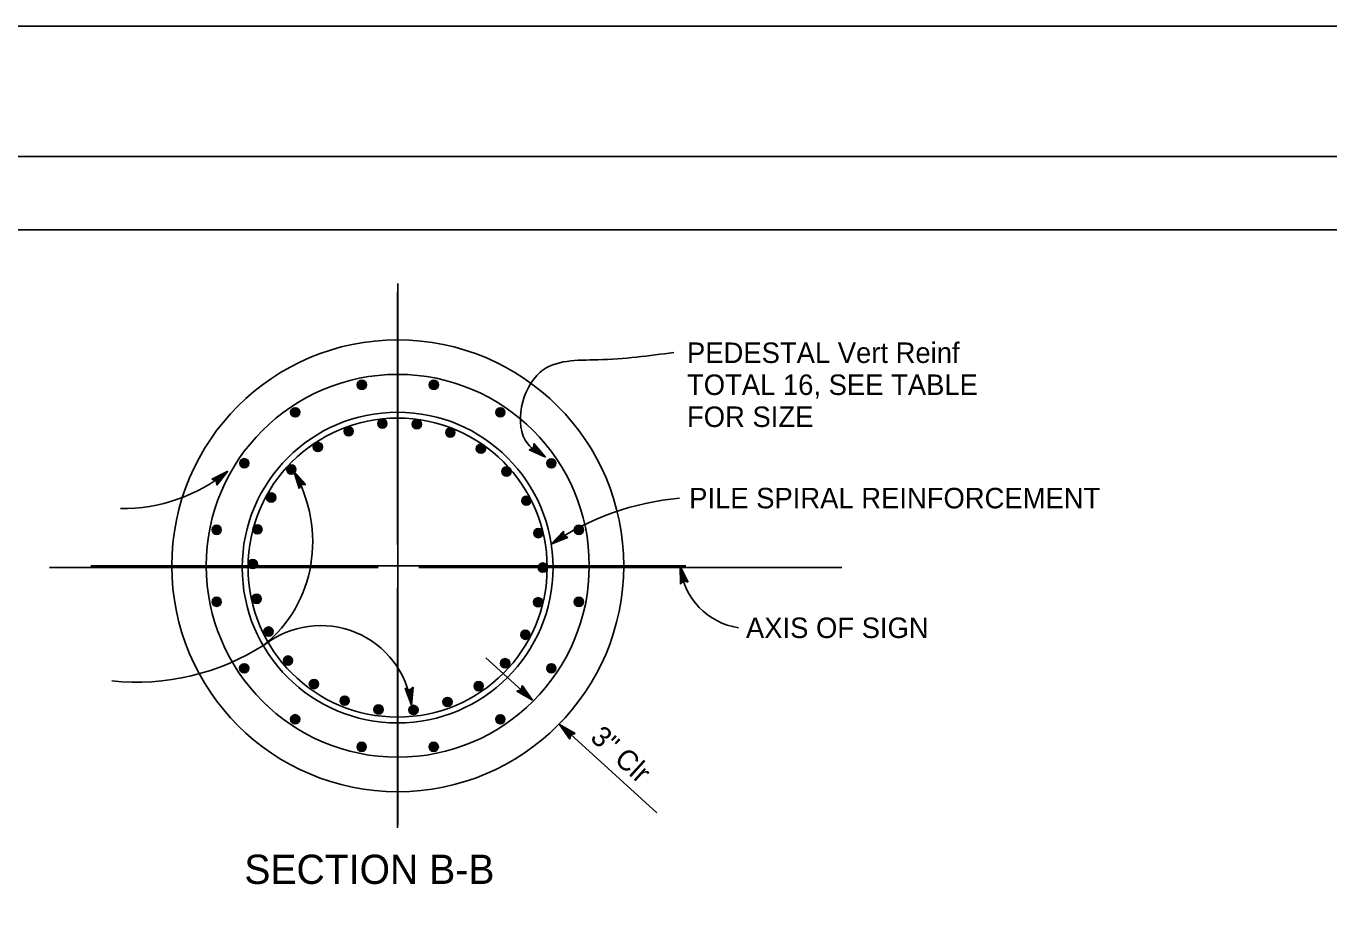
# Model space of a CAD drawing. Extents: x -894 to 866, y -476 to 714.
# Drawn here: x -544.6 to -99.5, y 410.8 to 713.6 of the extents above; entities that cross this region are included whole.
import ezdxf

# ---------------------------------------------------------------- set-up
doc = ezdxf.new("R2010")
doc.units = 0
for name, color, linetype in [('10 Sheet Format', 7, 'Continuous'), ('56 Stage 3 Anno', 7, 'Continuous'), ('57 Undefined', 7, 'Continuous'), ('60 Nongeo Data', 7, 'Continuous')]:
    doc.layers.add(name, color=color, linetype=linetype)

msp = doc.modelspace()

# ---------------------------------------------------------------- linework, layer by layer
at = {"layer": '10 Sheet Format'}
for p, q in [((-863.46, 668.96), (836.55, 668.96)), ((-813.45, 643.96), (811.55, 643.96))]:
    msp.add_line(p, q, dxfattribs=at)
for points in [[(-894.04, 713.55), (865.96, 713.55), (865.96, -476.45), (-894.04, -476.45)], [(-863.46, -431.04), (836.55, -431.04), (836.55, 668.96), (-863.46, 668.96)]]:
    msp.add_lwpolyline(points, close=True, dxfattribs=at)
at = {"layer": '56 Stage 3 Anno'}
for p, q in [((-417.63, 622.65), (-417.63, 536.25)), ((-371.26, 569.34), (-371.08, 570.89)), ((-371.16, 570.05), (-369.33, 567.86)), ((-371.13, 570.48), (-368.23, 567.02)), ((-371.08, 570.89), (-371.08, 570.89)), ((-371.08, 570.89), (-367.13, 566.18)), ((-372.71, 568.77), (-371.26, 569.34)), ((-367.13, 566.18), (-372.71, 568.77)), ((-372.71, 568.77), (-372.71, 568.77)), ((-368.24, 567.03), (-372.3, 568.92)), ((-369.33, 567.86), (-371.95, 569.08)), ((-370.42, 568.7), (-371.55, 569.23)), ((-371.23, 569.67), (-370.42, 568.7)), ((-367.13, 566.18), (-367.13, 566.18)), ((-481.09, 558.68), (-475.58, 561.42)), ((-475.58, 561.42), (-479.41, 556.6)), ((-475.58, 561.42), (-475.58, 561.42)), ((-451.28, 555.55), (-453.11, 561.42)), ((-453.11, 561.42), (-453.11, 561.42)), ((-453.11, 561.42), (-448.96, 556.88)), ((-479.62, 558.14), (-481.09, 558.68)), ((-481.09, 558.68), (-481.09, 558.68)), ((-480.7, 558.54), (-476.66, 560.55)), ((-480.29, 558.41), (-477.73, 559.68)), ((-479.93, 558.25), (-478.81, 558.81)), ((-479.41, 556.6), (-479.62, 558.14)), ((-478.81, 558.81), (-479.58, 557.84)), ((-477.73, 559.68), (-479.53, 557.41)), ((-476.66, 560.54), (-479.45, 557.03)), ((-479.41, 556.6), (-479.41, 556.6)), ((-451.08, 555.92), (-452.42, 560.22)), ((-452.41, 560.22), (-449.39, 556.91)), ((-450.88, 556.3), (-451.73, 559.02)), ((-451.73, 559.02), (-449.78, 556.89)), ((-450.51, 556.91), (-451.28, 555.55)), ((-450.67, 556.62), (-451.04, 557.83)), ((-451.04, 557.83), (-450.21, 556.91)), ((-448.96, 556.88), (-450.51, 556.91)), ((-448.96, 556.88), (-448.96, 556.88)), ((-451.28, 555.55), (-451.28, 555.55)), ((-365.19, 536.47), (-360.98, 540.95)), ((-359.48, 538.75), (-365.19, 536.47)), ((-359.86, 538.92), (-364.05, 537.25)), ((-364.04, 537.26), (-360.97, 540.52)), ((-362.9, 538.03), (-360.93, 540.14)), ((-360.25, 539.09), (-362.9, 538.03)), ((-361.76, 538.81), (-360.92, 539.71)), ((-360.59, 539.27), (-361.76, 538.81)), ((-360.98, 540.95), (-360.98, 540.95)), ((-360.98, 540.95), (-360.89, 539.4)), ((-360.89, 539.4), (-359.48, 538.75)), ((-359.48, 538.75), (-359.48, 538.75)), ((-365.19, 536.47), (-365.19, 536.47)), ((-536.58, 528.49), (-424.25, 528.49)), ((-410.37, 528.49), (-265.91, 528.49)), ((-321.03, 522.85), (-321.08, 529)), ((-321.08, 529), (-321.08, 529)), ((-321.08, 529), (-318.43, 523.46)), ((-320.73, 523.14), (-320.77, 527.65)), ((-320.76, 527.64), (-318.83, 523.6)), ((-320.43, 523.45), (-320.46, 526.31)), ((-320.46, 526.31), (-319.21, 523.7)), ((-417.63, 521.59), (-417.63, 439.59)), ((-319.9, 523.93), (-321.03, 522.85)), ((-321.03, 522.85), (-321.03, 522.85)), ((-320.13, 523.7), (-320.15, 524.96)), ((-320.15, 524.96), (-319.61, 523.85)), ((-318.43, 523.46), (-319.9, 523.93)), ((-318.43, 523.46), (-318.43, 523.46)), ((-387.49, 497.67), (-371.59, 483.22)), ((-412.92, 481.47), (-415.01, 487.25)), ((-415.01, 487.25), (-415.01, 487.25)), ((-415.01, 487.25), (-413.59, 486.63)), ((-413.1, 482.85), (-414.63, 487.06)), ((-413.27, 484.21), (-414.26, 486.93)), ((-413.45, 485.58), (-413.87, 486.75)), ((-413.59, 486.63), (-412.36, 487.6)), ((-413.34, 486.84), (-413.45, 485.58)), ((-413.02, 487.06), (-413.27, 484.21)), ((-412.69, 487.33), (-413.1, 482.84)), ((-412.36, 487.6), (-412.92, 481.47)), ((-412.36, 487.6), (-412.36, 487.6)), ((-376.93, 486.27), (-375.44, 486.72)), ((-371.59, 483.22), (-376.93, 486.27)), ((-376.93, 486.27), (-376.93, 486.27)), ((-372.63, 484.15), (-376.51, 486.38)), ((-373.64, 485.08), (-376.15, 486.52)), ((-374.66, 486.01), (-375.73, 486.62)), ((-375.44, 486.72), (-375.13, 488.25)), ((-375.38, 487.04), (-374.66, 486.01)), ((-375.28, 487.41), (-373.64, 485.08)), ((-375.21, 487.84), (-372.62, 484.15)), ((-375.13, 488.25), (-375.13, 488.25)), ((-375.13, 488.25), (-371.59, 483.22)), ((-412.92, 481.47), (-412.92, 481.47)), ((-371.59, 483.22), (-371.59, 483.22)), ((-362.32, 474.95), (-329.06, 444.7)), ((-358.78, 469.8), (-362.28, 474.86)), ((-362.28, 474.86), (-362.28, 474.86)), ((-362.28, 474.86), (-356.97, 471.77)), ((-358.7, 470.21), (-361.27, 473.92)), ((-361.25, 473.92), (-357.39, 471.66)), ((-358.63, 470.63), (-360.25, 472.98)), ((-360.25, 472.98), (-357.75, 471.53)), ((-358.52, 471.01), (-359.24, 472.04)), ((-359.24, 472.04), (-358.17, 471.42)), ((-358.46, 471.33), (-358.78, 469.8)), ((-358.78, 469.8), (-358.78, 469.8)), ((-356.97, 471.77), (-358.46, 471.33)), ((-356.97, 471.77), (-356.97, 471.77))]:
    msp.add_line(p, q, dxfattribs=at)
for points in [[(-417.58, 625.52), (-417.58, 440.48)], [(-319.2, 529.1), (-522.43, 529.1)]]:
    msp.add_lwpolyline(points, dxfattribs=at)
for centre, radius, start, end in [((-511.59, 605.84), 57.18, 269.2965, 309.025), ((-312.97, 460.08), 92.53, 95.1773, 124.3572), ((-297.47, 531.42), 23.8, 187.1036, 260.9542), ((-443.92, 477.42), 31.27, 7.4375, 127.7865), ((-506.8, 570.27), 80.95, 264.0026, 302.6849)]:
    msp.add_arc(centre, radius, start, end, dxfattribs=at)
msp.add_ellipse((-492.68, 538.91), major_axis=(-26.37, 39.16), ratio=0.964125, start_param=3.22661, end_param=4.63961, dxfattribs=at)
msp.add_spline([(-367.13, 566.18), (-373.19, 570.81), (-368.89, 595.27), (-349.28, 599.5), (-323.27, 602)], degree=3, dxfattribs=at)
at = {"layer": '60 Nongeo Data'}
for centre, radius in [((-417.58, 529.1), 77.21), ((-417.58, 529.1), 65.41), ((-429.87, 590.96), 1.57), ((-429.87, 590.96), 1.38), ((-429.87, 590.96), 1.19), ((-429.87, 590.96), 1), ((-405.26, 590.95), 1.57), ((-405.26, 590.95), 1.38), ((-405.26, 590.95), 1.19), ((-429.87, 590.96), 0.814), ((-429.87, 590.96), 0.626), ((-429.87, 590.96), 0.438), ((-429.87, 590.96), 0.188), ((-405.26, 590.95), 1), ((-405.26, 590.95), 0.814), ((-405.26, 590.95), 0.626), ((-405.26, 590.95), 0.438), ((-405.26, 590.95), 0.188), ((-452.61, 581.55), 1.57), ((-382.53, 581.53), 1.57), ((-417.63, 528.49), 53.09), ((-417.63, 528.49), 51.09), ((-452.61, 581.55), 1.38), ((-452.61, 581.55), 1.19), ((-452.61, 581.55), 1), ((-452.61, 581.55), 0.814), ((-452.61, 581.55), 0.626), ((-452.61, 581.55), 0.438), ((-452.61, 581.55), 0.188), ((-422.87, 577.71), 1.57), ((-422.87, 577.71), 1.38), ((-422.87, 577.71), 1.19), ((-422.87, 577.71), 1), ((-411.08, 577.48), 1.57), ((-411.08, 577.48), 1.38), ((-411.08, 577.48), 1.19), ((-382.53, 581.53), 1.38), ((-382.53, 581.53), 1.19), ((-382.53, 581.53), 1), ((-382.53, 581.53), 0.814), ((-382.53, 581.53), 0.626), ((-382.53, 581.53), 0.438), ((-382.53, 581.53), 0.188), ((-434.34, 575.07), 1.57), ((-434.34, 575.07), 1.38), ((-434.34, 575.07), 1.19), ((-434.34, 575.07), 1), ((-434.34, 575.07), 0.814), ((-434.34, 575.07), 0.626), ((-434.34, 575.07), 0.438), ((-434.34, 575.07), 0.188), ((-422.87, 577.71), 0.814), ((-422.87, 577.71), 0.626), ((-422.87, 577.71), 0.438), ((-422.87, 577.71), 0.188), ((-411.08, 577.48), 1), ((-411.08, 577.48), 0.814), ((-411.08, 577.48), 0.626), ((-411.08, 577.48), 0.438), ((-411.08, 577.48), 0.188), ((-399.6, 574.64), 1.57), ((-399.6, 574.64), 1.38), ((-399.6, 574.64), 1.19), ((-399.6, 574.64), 1), ((-399.6, 574.64), 0.814), ((-399.6, 574.64), 0.626), ((-399.6, 574.64), 0.438), ((-399.6, 574.64), 0.188), ((-444.9, 569.73), 1.57), ((-444.9, 569.73), 1.38), ((-444.9, 569.73), 1.19), ((-444.9, 569.73), 1), ((-444.9, 569.73), 0.814), ((-444.9, 569.73), 0.626), ((-444.9, 569.73), 0.438), ((-444.9, 569.73), 0.188), ((-389.18, 569.12), 1.57), ((-389.18, 569.12), 1.38), ((-389.18, 569.12), 1.19), ((-389.18, 569.12), 1), ((-389.18, 569.12), 0.814), ((-389.18, 569.12), 0.626), ((-470.01, 564.15), 1.57), ((-470.01, 564.15), 1.38), ((-470.01, 564.15), 1.19), ((-389.18, 569.12), 0.438), ((-389.18, 569.12), 0.188), ((-365.13, 564.13), 1.57), ((-365.13, 564.13), 1.38), ((-365.13, 564.13), 1.19), ((-470.01, 564.15), 1), ((-470.01, 564.15), 0.814), ((-470.01, 564.15), 0.626), ((-470.01, 564.15), 0.438), ((-470.01, 564.15), 0.188), ((-453.93, 562), 1.57), ((-453.93, 562), 1.5), ((-453.93, 562), 1.38), ((-453.93, 562), 1.19), ((-453.93, 562), 1), ((-453.93, 562), 0.814), ((-453.93, 562), 0.626), ((-453.93, 562), 0.438), ((-453.93, 562), 0.188), ((-380.42, 561.33), 1.57), ((-380.42, 561.33), 1.38), ((-380.42, 561.33), 1.19), ((-380.42, 561.33), 1), ((-380.42, 561.33), 0.814), ((-380.42, 561.33), 0.626), ((-380.42, 561.33), 0.438), ((-380.42, 561.33), 0.188), ((-365.13, 564.13), 1), ((-365.13, 564.13), 0.814), ((-365.13, 564.13), 0.626), ((-365.13, 564.13), 0.438), ((-365.13, 564.13), 0.188), ((-460.84, 552.42), 1.57), ((-460.84, 552.42), 1.38), ((-460.84, 552.42), 1.19), ((-460.84, 552.42), 1), ((-460.84, 552.42), 0.814), ((-460.84, 552.42), 0.626), ((-460.84, 552.42), 0.438), ((-460.84, 552.42), 0.188), ((-373.68, 551.34), 1.57), ((-373.68, 551.34), 1.38), ((-373.68, 551.34), 1.19), ((-373.68, 551.34), 1), ((-373.68, 551.34), 0.814), ((-373.68, 551.34), 0.626), ((-373.68, 551.34), 0.438), ((-373.68, 551.34), 0.188), ((-465.52, 541.54), 1.57), ((-479.43, 541.41), 1.57), ((-479.43, 541.41), 1.38), ((-479.43, 541.41), 1.19), ((-479.43, 541.41), 1), ((-479.43, 541.41), 0.814), ((-479.43, 541.41), 0.626), ((-479.43, 541.41), 0.438), ((-479.43, 541.41), 0.188), ((-465.52, 541.54), 1.38), ((-465.52, 541.54), 1.19), ((-465.52, 541.54), 1), ((-465.52, 541.54), 0.814), ((-465.52, 541.54), 0.626), ((-465.52, 541.54), 0.438), ((-465.52, 541.54), 0.188), ((-369.58, 540.28), 1.57), ((-369.58, 540.28), 1.38), ((-369.58, 540.28), 1.19), ((-369.58, 540.28), 1), ((-369.58, 540.28), 0.814), ((-369.58, 540.28), 0.626), ((-369.58, 540.28), 0.438), ((-369.58, 540.28), 0.188), ((-355.72, 541.39), 1.57), ((-355.72, 541.39), 1.38), ((-355.72, 541.39), 1.19), ((-355.72, 541.39), 1), ((-355.72, 541.39), 0.814), ((-355.72, 541.39), 0.626), ((-355.72, 541.39), 0.438), ((-355.72, 541.39), 0.188), ((-467.11, 529.71), 1.57), ((-467.11, 529.71), 1.38), ((-467.11, 529.71), 1.19), ((-467.11, 529.71), 1), ((-467.11, 529.71), 0.814), ((-467.11, 529.71), 0.626), ((-467.11, 529.71), 0.438), ((-467.11, 529.71), 0.188), ((-368.05, 528.49), 1.57), ((-368.05, 528.49), 1.38), ((-368.05, 528.49), 1.19), ((-368.05, 528.49), 1), ((-368.05, 528.49), 0.814), ((-368.05, 528.49), 0.626), ((-368.05, 528.49), 0.438), ((-368.05, 528.49), 0.188), ((-479.44, 516.81), 1.57), ((-479.44, 516.81), 1.38), ((-479.44, 516.81), 1.19), ((-479.44, 516.81), 1), ((-479.44, 516.81), 0.814), ((-479.44, 516.81), 0.626), ((-479.44, 516.81), 0.438), ((-479.44, 516.81), 0.188), ((-465.81, 517.83), 1.57), ((-465.81, 517.83), 1.38), ((-465.81, 517.83), 1.19), ((-465.81, 517.83), 1), ((-465.81, 517.83), 0.814), ((-465.81, 517.83), 0.626), ((-465.81, 517.83), 0.438), ((-465.81, 517.83), 0.188), ((-369.63, 516.65), 1.57), ((-369.63, 516.65), 1.38), ((-369.63, 516.65), 1.19), ((-369.63, 516.65), 1), ((-369.63, 516.65), 0.814), ((-369.63, 516.65), 0.626), ((-369.63, 516.65), 0.438), ((-369.63, 516.65), 0.188), ((-355.72, 516.78), 1.57), ((-355.72, 516.78), 1.38), ((-355.72, 516.78), 1.19), ((-355.72, 516.78), 1), ((-355.72, 516.78), 0.814), ((-355.72, 516.78), 0.626), ((-355.72, 516.78), 0.438), ((-355.72, 516.78), 0.188), ((-461.72, 506.62), 1.57), ((-461.72, 506.62), 1.38), ((-461.72, 506.62), 1.19), ((-461.72, 506.62), 1), ((-461.72, 506.62), 0.814), ((-461.72, 506.62), 0.626), ((-461.72, 506.62), 0.438), ((-461.72, 506.62), 0.188), ((-374, 505.54), 1.57), ((-374, 505.54), 1.38), ((-374, 505.54), 1.19), ((-374, 505.54), 1), ((-374, 505.54), 0.814), ((-374, 505.54), 0.626), ((-374, 505.54), 0.438), ((-374, 505.54), 0.188), ((-470.03, 494.07), 1.57), ((-470.03, 494.07), 1.38), ((-470.03, 494.07), 1.19), ((-470.03, 494.07), 1), ((-470.03, 494.07), 0.814), ((-470.03, 494.07), 0.626), ((-470.03, 494.07), 0.438), ((-470.03, 494.07), 0.188), ((-455.06, 496.71), 1.57), ((-455.06, 496.71), 1.38), ((-455.06, 496.71), 1.19), ((-455.06, 496.71), 1), ((-455.06, 496.71), 0.814), ((-455.06, 496.71), 0.626), ((-455.06, 496.71), 0.438), ((-455.06, 496.71), 0.188), ((-380.91, 495.8), 1.57), ((-380.91, 495.8), 1.38), ((-380.91, 495.8), 1.19), ((-380.91, 495.8), 1), ((-380.91, 495.8), 0.814), ((-380.91, 495.8), 0.626), ((-380.91, 495.8), 0.438), ((-380.91, 495.8), 0.188), ((-365.14, 494.04), 1.57), ((-365.14, 494.04), 1.38), ((-365.14, 494.04), 1.19), ((-365.14, 494.04), 1), ((-365.14, 494.04), 0.814), ((-365.14, 494.04), 0.626), ((-365.14, 494.04), 0.438), ((-365.14, 494.04), 0.188), ((-446.22, 488.68), 1.57), ((-446.22, 488.68), 1.38), ((-446.22, 488.68), 1.19), ((-446.22, 488.68), 1), ((-446.22, 488.68), 0.814), ((-446.22, 488.68), 0.626), ((-446.22, 488.68), 0.438), ((-446.22, 488.68), 0.188), ((-389.94, 487.99), 1.57), ((-389.94, 487.99), 1.38), ((-389.94, 487.99), 1.19), ((-389.94, 487.99), 1), ((-389.94, 487.99), 0.814), ((-389.94, 487.99), 0.626), ((-389.94, 487.99), 0.438), ((-389.94, 487.99), 0.188), ((-435.71, 483), 1.57), ((-435.71, 483), 1.38), ((-435.71, 483), 1.19), ((-435.71, 483), 1), ((-435.71, 483), 0.814), ((-435.71, 483), 0.626), ((-435.71, 483), 0.438), ((-435.71, 483), 0.188), ((-424.15, 480), 1.57), ((-424.15, 480), 1.38), ((-424.15, 480), 1.19), ((-424.15, 480), 1), ((-424.15, 480), 0.814), ((-412.21, 479.85), 1.57), ((-412.21, 479.85), 1.38), ((-412.21, 479.85), 1.19), ((-412.21, 479.85), 1), ((-400.58, 482.57), 1.57), ((-400.58, 482.57), 1.38), ((-400.58, 482.57), 1.19), ((-400.58, 482.57), 1), ((-400.58, 482.57), 0.814), ((-400.58, 482.57), 0.626), ((-400.58, 482.57), 0.438), ((-400.58, 482.57), 0.188), ((-452.63, 476.66), 1.57), ((-452.63, 476.66), 1.38), ((-452.63, 476.66), 1.19), ((-452.63, 476.66), 1), ((-452.63, 476.66), 0.814), ((-452.63, 476.66), 0.626), ((-452.63, 476.66), 0.438), ((-452.63, 476.66), 0.188), ((-424.15, 480), 0.626), ((-424.15, 480), 0.438), ((-424.15, 480), 0.188), ((-412.21, 479.85), 0.814), ((-412.21, 479.85), 0.626), ((-412.21, 479.85), 0.438), ((-412.21, 479.85), 0.188), ((-382.55, 476.65), 1.57), ((-382.55, 476.65), 1.38), ((-382.55, 476.65), 1.19), ((-382.55, 476.65), 1), ((-382.55, 476.65), 0.814), ((-382.55, 476.65), 0.626), ((-382.55, 476.65), 0.438), ((-382.55, 476.65), 0.188), ((-429.9, 467.24), 1.57), ((-429.9, 467.24), 1.38), ((-429.9, 467.24), 1.19), ((-429.9, 467.24), 1), ((-429.9, 467.24), 0.814), ((-429.9, 467.24), 0.626), ((-429.9, 467.24), 0.438), ((-429.9, 467.24), 0.188), ((-405.29, 467.23), 1.57), ((-405.29, 467.23), 1.38), ((-405.29, 467.23), 1.19), ((-405.29, 467.23), 1), ((-405.29, 467.23), 0.814), ((-405.29, 467.23), 0.626), ((-405.29, 467.23), 0.438), ((-405.29, 467.23), 0.188)]:
    msp.add_circle(centre, radius, dxfattribs=at)

# ---------------------------------------------------------------- texts
at = {"layer": '57 Undefined'}
for s, height, p in [('PEDESTAL Vert Reinf', 7, (-318.77, 598.41)), ('TOTAL 16, SEE TABLE', 7, (-318.77, 587.48)), ('FOR SIZE', 7, (-318.77, 576.54)), ('PILE SPIRAL REINFORCEMENT', 7, (-318.03, 548.74)), ('AXIS OF SIGN', 7, (-298.63, 504.41)), ('SECTION B-B', 10, (-470, 420.38))]:
    msp.add_text(s, height=height, dxfattribs=at).set_placement(p)
msp.add_text('3" Clr', height=7, rotation=317.7141, dxfattribs=at).set_placement((-352.21, 469.88))

doc.saveas('drawing.dxf')
